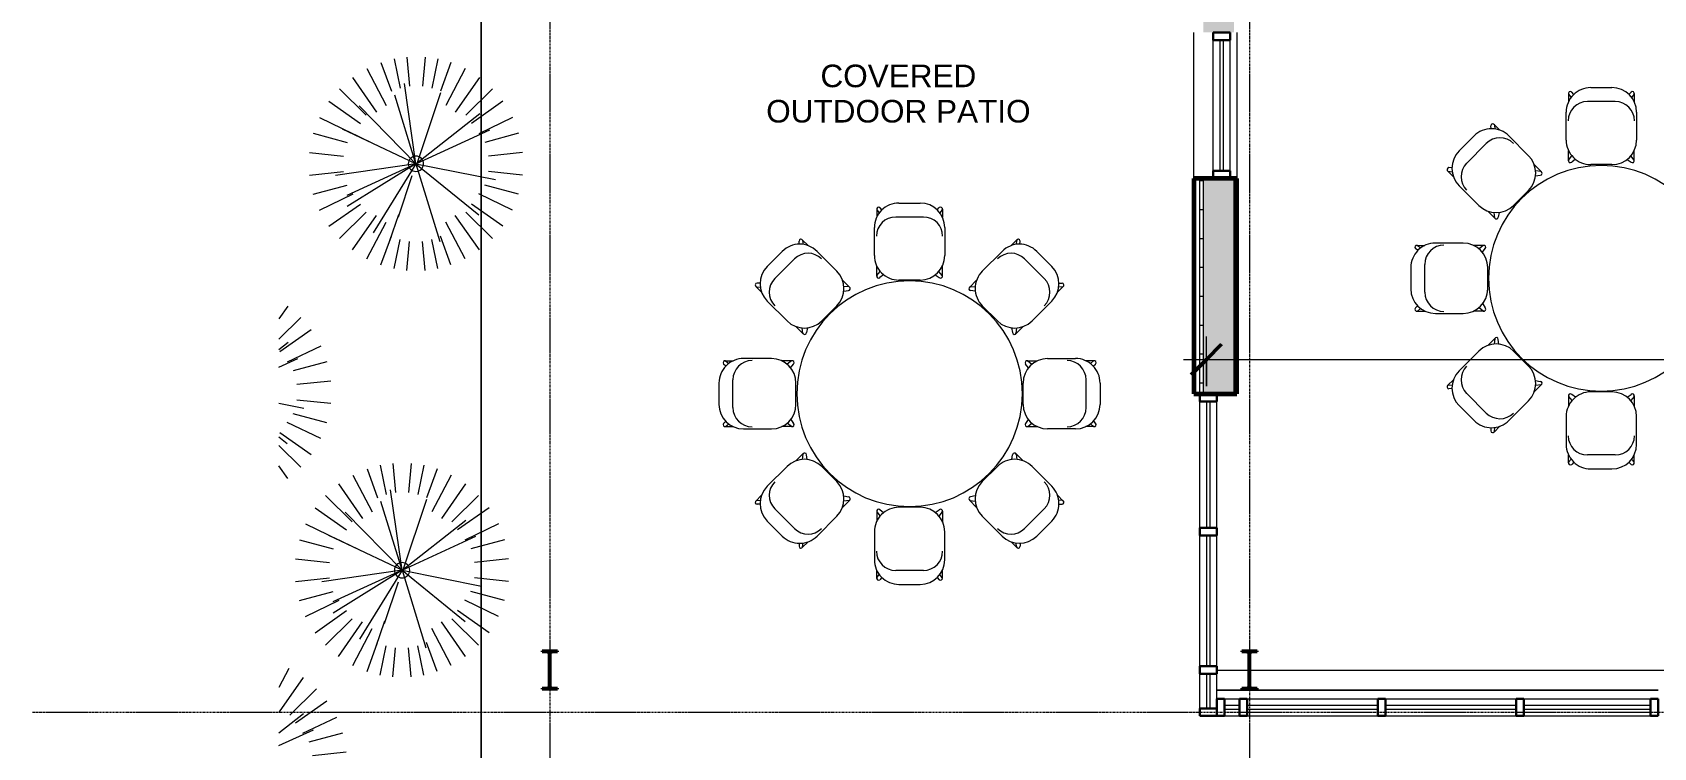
# Model space of a CAD drawing. Header units: inches. Extents: x 30 to 2293, y -1876 to -115.
# Drawn here: x 62 to 486, y -1545.7 to -1358.8 of the extents above; entities that cross this region are included whole.
import ezdxf

# ---------------------------------------------------------------- set-up
doc = ezdxf.new("R2010")
doc.units = ezdxf.units.IN
doc.header["$MEASUREMENT"] = 0
doc.linetypes.add('Grid Line 1_2_', pattern=[0.875, 0.5, -0.125, 0.125, -0.125])
for name, color, linetype, lineweight in [('A-ANNO-DIMS', 211, 'Continuous', 9), ('A-ANNO-DIMS-64', 211, 'Continuous', 9), ('A-GLAZ-CURT', 52, 'Continuous', 9), ('A-GLAZ-CWMG', 51, 'Continuous', 9), ('A-WALL', 113, 'Continuous', 18), ('A-WALL-PATT', 111, 'Continuous', 60), ('C-TOPO', 7, 'Continuous', 9), ('G-ANNO-TEXT', 231, 'Continuous', 9), ('I-FURN', 30, 'Continuous', 9), ('I-FURN-PNLS', 30, 'Continuous', 9), ('L-PLNT', 71, 'Continuous', 9), ('L-SITE-WALL', 31, 'Continuous', 18), ('S-COLS', 52, 'Continuous', 9), ('S-GRID', 1, 'Continuous', 9)]:
    doc.layers.add(name, color=color, linetype=linetype, lineweight=lineweight)
doc.styles.add('Arial', font='arial.ttf', dxfattribs={"height": 5.901198})
doc.dimstyles.new('Linear_-_3_32__Arial', dxfattribs={"dimscale": 12, "dimtxt": 6, "dimasz": 0.666667, "dimexe": 0.5, "dimexo": 0.333333, "dimgap": 0.333333, "dimtad": 1, "dimdec": 0, "dimzin": 1, "dimdsep": 46, "dimlunit": 4, "dimtxsty": 'Arial', "dimblk1": 'OBLIQUE', "dimblk2": 'OBLIQUE', "dimsah": 1, "dimcen": 0.09, "dimdle": 0.5, "dimazin": 0, "dimtfac": 1, "dimtdec": 4, "dimtix": 1, "dimtmove": 0, "dimatfit": 3, "dimfxl": 1, "dimtvp": 1, "dimfrac": 2, "dimtolj": 1, "dimtzin": 0, "dimarcsym": 2})
pattern_1 = [(45, (0, 0), (-6.335677, 6.335677), []), (45, (0, 9.6), (-6.335677, 6.335677), [])]

# ---------------------------------------------------------------- blocks, each defined once
blk = doc.blocks.new('System Panel - Exterior Glazing-V25-Floor Plan - Office Annex')
at = {"layer": 'A-GLAZ-CURT', "color": 10, "lineweight": 18}
for p, q in [((16.53125, 1.25), (-16.53125, 1.25)), ((-16.53125, 1.25), (-16.53125, 0.25)), ((-16.53125, 0.25), (16.53125, 0.25)), ((16.53125, 0.25), (16.53125, 1.25))]:
    blk.add_line(p, q, dxfattribs=at)
at = {"layer": 'A-GLAZ-CURT', "color": 130}
for p, q in [((-16.53125, 0.25), (-16.53125, 1.25)), ((16.53125, 1.25), (16.53125, 0.25))]:
    blk.add_line(p, q, dxfattribs=at)
at = {"layer": 'A-GLAZ-CURT', "color": 254}
for p, q in [((16.53125, 1.25), (-16.53125, 1.25)), ((-16.53125, 0.25), (16.53125, 0.25))]:
    blk.add_line(p, q, dxfattribs=at)
blk = doc.blocks.new('System Panel - Exterior Glazing-V26-Floor Plan - Office Annex')
at = {"layer": 'A-GLAZ-CURT', "color": 10, "lineweight": 18}
for p, q in [((17.09375, 1.25), (-17.09375, 1.25)), ((-17.09375, 1.25), (-17.09375, 0.25)), ((-17.09375, 0.25), (17.09375, 0.25)), ((17.09375, 0.25), (17.09375, 1.25))]:
    blk.add_line(p, q, dxfattribs=at)
at = {"layer": 'A-GLAZ-CURT', "color": 130}
for p, q in [((-17.09375, 0.25), (-17.09375, 1.25)), ((17.09375, 1.25), (17.09375, 0.25))]:
    blk.add_line(p, q, dxfattribs=at)
at = {"layer": 'A-GLAZ-CURT', "color": 254}
for p, q in [((17.09375, 1.25), (-17.09375, 1.25)), ((-17.09375, 0.25), (17.09375, 0.25))]:
    blk.add_line(p, q, dxfattribs=at)
blk = doc.blocks.new('System Panel - Exterior Glazing-652329-Floor Plan - Office Annex')
at = {"layer": 'A-GLAZ-CURT', "color": 10, "lineweight": 18}
for p, q in [((4.5, 1.25), (-4.5, 1.25)), ((-4.5, 1.25), (-4.5, 0.25)), ((-4.5, 0.25), (4.5, 0.25)), ((4.5, 0.25), (4.5, 1.25))]:
    blk.add_line(p, q, dxfattribs=at)
at = {"layer": 'A-GLAZ-CURT', "color": 130}
for p, q in [((-4.5, 0.25), (-4.5, 1.25)), ((4.5, 1.25), (4.5, 0.25))]:
    blk.add_line(p, q, dxfattribs=at)
at = {"layer": 'A-GLAZ-CURT', "color": 254}
for p, q in [((4.5, 1.25), (-4.5, 1.25)), ((-4.5, 0.25), (4.5, 0.25))]:
    blk.add_line(p, q, dxfattribs=at)
blk = doc.blocks.new('Rectangular Mullion - Exterior 2_ x 4_5_-V27-Floor Plan - Office Annex')
at = {"layer": 'A-GLAZ-CWMG', "color": 7}
for p, q in [((1744.75, -1532.96), (1711.69, -1532.96)), ((1744.75, -1537.46), (1711.69, -1537.46))]:
    blk.add_line(p, q, dxfattribs=at)
blk = doc.blocks.new('Rectangular Mullion - Exterior 2_ x 4_5_-V28-Floor Plan - Office Annex')
at = {"layer": 'A-GLAZ-CWMG', "color": 7}
for p, q in [((1889.5, -1532.96), (1855.31, -1532.96)), ((1889.5, -1537.46), (1855.31, -1537.46))]:
    blk.add_line(p, q, dxfattribs=at)
blk = doc.blocks.new('Rectangular Mullion - Exterior 2_ x 4_5_-652327-Floor Plan - Office Annex')
at = {"layer": 'A-GLAZ-CWMG', "color": 7}
for p, q in [((367.31, -1535.46), (367.31, -1526.46)), ((371.81, -1532.96), (371.81, -1526.46))]:
    blk.add_line(p, q, dxfattribs=at)
blk = doc.blocks.new('Rectangular Mullion - Exterior 2_ x 4_5_-V29-Floor Plan - Office Annex')
at = {"layer": 'A-GLAZ-CWMG', "color": 50, "lineweight": 30}
for p, q in [((-2, 1.5), (0, 1.5)), ((-2, -3), (-2, 1.5)), ((0, 1.5), (0, -3)), ((0, -3), (-2, -3))]:
    blk.add_line(p, q, dxfattribs=at)
blk = doc.blocks.new('Rectangular Mullion - Exterior 2_ x 4_5_-V30-Floor Plan - Office Annex')
at = {"layer": 'A-GLAZ-CWMG', "color": 50, "lineweight": 30}
for p, q in [((0, 1.5), (-2, 1.5)), ((-2, 1.5), (-2, -3)), ((0, -3), (0, 1.5)), ((-2, -3), (0, -3))]:
    blk.add_line(p, q, dxfattribs=at)
blk = doc.blocks.new('Rectangular Mullion - Exterior 2_ x 4_5_-V31-Floor Plan - Office Annex')
at = {"layer": 'A-GLAZ-CWMG', "color": 50, "lineweight": 30}
for p, q in [((-1, 1.5), (1, 1.5)), ((-1, -3), (-1, 1.5)), ((1, 1.5), (1, -3)), ((1, -3), (-1, -3))]:
    blk.add_line(p, q, dxfattribs=at)
blk = doc.blocks.new('System Panel - Exterior Glazing-430040-Floor Plan - Office Annex')
at = {"layer": 'A-GLAZ-CURT', "color": 10, "lineweight": 18}
for p, q in [((16.53125, -0.25), (-16.53125, -0.25)), ((-16.53125, -0.25), (-16.53125, -1.25)), ((-16.53125, -1.25), (16.53125, -1.25)), ((16.53125, -1.25), (16.53125, -0.25))]:
    blk.add_line(p, q, dxfattribs=at)
at = {"layer": 'A-GLAZ-CURT', "color": 130}
for p, q in [((-16.53125, -1.25), (-16.53125, -0.25)), ((16.53125, -0.25), (16.53125, -1.25))]:
    blk.add_line(p, q, dxfattribs=at)
at = {"layer": 'A-GLAZ-CURT', "color": 254}
for p, q in [((16.53125, -0.25), (-16.53125, -0.25)), ((-16.53125, -1.25), (16.53125, -1.25))]:
    blk.add_line(p, q, dxfattribs=at)
blk = doc.blocks.new('System Panel - Exterior Glazing-430041-Floor Plan - Office Annex')
at = {"layer": 'A-GLAZ-CURT', "color": 10, "lineweight": 18}
for p, q in [((17.09375, -0.25), (-17.09375, -0.25)), ((-17.09375, -0.25), (-17.09375, -1.25)), ((-17.09375, -1.25), (17.09375, -1.25)), ((17.09375, -1.25), (17.09375, -0.25))]:
    blk.add_line(p, q, dxfattribs=at)
at = {"layer": 'A-GLAZ-CURT', "color": 130}
for p, q in [((-17.09375, -1.25), (-17.09375, -0.25)), ((17.09375, -0.25), (17.09375, -1.25))]:
    blk.add_line(p, q, dxfattribs=at)
at = {"layer": 'A-GLAZ-CURT', "color": 254}
for p, q in [((17.09375, -0.25), (-17.09375, -0.25)), ((-17.09375, -1.25), (17.09375, -1.25))]:
    blk.add_line(p, q, dxfattribs=at)
blk = doc.blocks.new('System Panel - Exterior Glazing-652334-Floor Plan - Office Annex')
at = {"layer": 'A-GLAZ-CURT', "color": 10, "lineweight": 18}
for p, q in [((1.96875, -0.25), (-1.96875, -0.25)), ((-1.96875, -0.25), (-1.96875, -1.25)), ((-1.96875, -1.25), (1.96875, -1.25)), ((1.96875, -1.25), (1.96875, -0.25))]:
    blk.add_line(p, q, dxfattribs=at)
at = {"layer": 'A-GLAZ-CURT', "color": 254}
for p, q in [((1.96875, -0.25), (-1.96875, -0.25)), ((-1.96875, -1.25), (1.96875, -1.25))]:
    blk.add_line(p, q, dxfattribs=at)
blk = doc.blocks.new('Rectangular Mullion - Exterior 2_ x 4_5_-430027-Floor Plan - Office Annex')
at = {"layer": 'A-GLAZ-CWMG', "color": 7}
for p, q in [((2041.31, -1453.27), (2041.31, -1420.21)), ((2045.81, -1453.27), (2045.81, -1420.21))]:
    blk.add_line(p, q, dxfattribs=at)
blk = doc.blocks.new('Rectangular Mullion - Exterior 2_ x 4_5_-430028-Floor Plan - Office Annex')
at = {"layer": 'A-GLAZ-CWMG', "color": 7}
for p, q in [((2041.31, -1525.65), (2041.31, -1491.46)), ((2045.81, -1525.65), (2045.81, -1491.46))]:
    blk.add_line(p, q, dxfattribs=at)
blk = doc.blocks.new('Rectangular Mullion - Exterior 2_ x 4_5_-652332-Floor Plan - Office Annex')
at = {"layer": 'A-GLAZ-CWMG', "color": 7}
for p, q in [((373.81, -1532.96), (377.75, -1532.96)), ((373.81, -1537.46), (377.75, -1537.46))]:
    blk.add_line(p, q, dxfattribs=at)
blk = doc.blocks.new('Rectangular Mullion - Exterior 2_ x 4_5_-430046-Floor Plan - Office Annex')
at = {"layer": 'A-GLAZ-CWMG', "color": 50, "lineweight": 30}
for p, q in [((-2, 3), (0, 3)), ((-2, -1.5), (-2, 3)), ((0, 3), (0, -1.5)), ((0, -1.5), (-2, -1.5))]:
    blk.add_line(p, q, dxfattribs=at)
blk = doc.blocks.new('Rectangular Mullion - Exterior 2_ x 4_5_-430049-Floor Plan - Office Annex')
at = {"layer": 'A-GLAZ-CWMG', "color": 50, "lineweight": 30}
for p, q in [((0, 3), (-2, 3)), ((-2, 3), (-2, -1.5)), ((0, -1.5), (0, 3)), ((-2, -1.5), (0, -1.5))]:
    blk.add_line(p, q, dxfattribs=at)
blk = doc.blocks.new('Rectangular Mullion - Exterior 2_ x 4_5_-430033-Floor Plan - Office Annex')
at = {"layer": 'A-GLAZ-CWMG', "color": 50, "lineweight": 30}
for p, q in [((-1, 3), (1, 3)), ((-1, -1.5), (-1, 3)), ((1, 3), (1, -1.5)), ((1, -1.5), (-1, -1.5))]:
    blk.add_line(p, q, dxfattribs=at)
blk = doc.blocks.new('Rectangular Mullion - Exterior 2_ x 4_5_-430036-Floor Plan - Office Annex')
at = {"layer": 'A-GLAZ-CWMG', "color": 7}
for p, q in [((2041.31, -1489.46), (2041.31, -1455.27)), ((2045.81, -1489.46), (2045.81, -1455.27))]:
    blk.add_line(p, q, dxfattribs=at)
blk = doc.blocks.new('Rectangular Mullion - Exterior 2_ x 4_5_-430038-Floor Plan - Office Annex')
at = {"layer": 'A-GLAZ-CWMG', "color": 50, "lineweight": 30}
for p, q in [((-1, 3), (1, 3)), ((-1, -1.5), (-1, 3)), ((1, 3), (1, -1.5)), ((1, -1.5), (-1, -1.5))]:
    blk.add_line(p, q, dxfattribs=at)
blk = doc.blocks.new('RPC Shrub - Acacia  3_-6_-V43-Floor Plan - Office Annex')
at = {"layer": 'L-PLNT', "color": 252}
for p, q in [((-7.96, 26.84), (-5.59, 18.01)), ((-2.95, 27.84), (-2.02, 18.97)), ((2.95, 27.84), (2.02, 18.97)), ((7.96, 26.84), (5.59, 18.01)), ((-16.33, 22.75), (-10.57, 14.53)), ((-12.09, 25.26), (-7.86, 16.43)), ((12.09, 25.26), (7.86, 16.43)), ((16.33, 22.75), (10.57, 14.53)), ((-19.56, 20.03), (-12.68, 13.05)), ((-4.7, 10.23), (-8.86, 19.28)), ((2.04, 10.23), (4.15, 20.81)), ((19.56, 20.03), (12.68, 13.05)), ((-24.88, 12.85), (-19.89, 10.23)), ((-22.54, 16.61), (-13.53, 10.3)), ((-8.04, 10.23), (-13.12, 16.68)), ((8.31, 10.23), (13.37, 16.47)), ((22.54, 16.61), (13.53, 10.3)), ((24.88, 12.85), (19.89, 10.23))]:
    blk.add_line(p, q, dxfattribs=at)
blk = doc.blocks.new('RPC Shrub - Acacia  3_-6_-452061-Floor Plan - Office Annex')
at = {"layer": 'L-PLNT', "color": 252}
for p, q in [((-7.96, 26.84), (-5.59, 18.01)), ((-2.95, 27.84), (-2.02, 18.97)), ((2.95, 27.84), (2.02, 18.97)), ((7.96, 26.84), (5.59, 18.01)), ((-16.33, 22.75), (-10.57, 14.53)), ((-12.09, 25.26), (-7.86, 16.43)), ((12.09, 25.26), (7.86, 16.43)), ((16.33, 22.75), (10.57, 14.53)), ((-19.56, 20.03), (-12.68, 13.05)), ((0, 0), (-8.86, 19.28)), ((0, 0), (4.15, 20.81)), ((19.56, 20.03), (12.68, 13.05)), ((-24.88, 12.85), (-15.27, 7.81)), ((-22.54, 16.61), (-13.53, 10.3)), ((0, 0), (-13.12, 16.68)), ((0, 0), (13.37, 16.47)), ((22.54, 16.61), (13.53, 10.3)), ((24.88, 12.85), (15.27, 7.81)), ((-26.46, 9.16), (-18.94, 6.43)), ((26.46, 9.16), (18.94, 6.43)), ((-27.42, 5.69), (-19.78, 4.12)), ((-18.52, 6.41), (0.29, 0.11)), ((0, 0), (20.28, 6.24)), ((27.42, 5.69), (19.78, 4.12)), ((-27.9, 2.4), (-20.28, 1.69)), ((0, 0), (-21, -3.03)), ((0, 0), (-17.96, -5.53)), ((0, 0), (-15.14, -14.87)), ((0, 0), (-9.08, -19.18)), ((0, 0), (8.31, -18.09)), ((0, 0), (3.03, -21)), ((0, 0), (11.21, -18.01)), ((0, 0), (18.04, -11.16)), ((27.9, 2.4), (20.28, 1.69)), ((-27.9, -2.4), (-20.28, -1.69)), ((-27.42, -5.69), (-19.78, -4.12)), ((3.13, -1.05), (14, -4.69)), ((27.42, -5.69), (19.78, -4.12)), ((27.9, -2.4), (20.28, -1.69)), ((-26.46, -9.16), (-18.94, -6.43)), ((-24.88, -12.85), (-15.27, -7.81)), ((20.09, -6.82), (13.26, -4.5)), ((24.88, -12.85), (15.27, -7.81)), ((26.46, -9.16), (18.94, -6.43)), ((-22.54, -16.61), (-13.53, -10.3)), ((-8.46, -17.68), (-5.5, -11.5)), ((22.54, -16.61), (13.53, -10.3)), ((-19.56, -20.03), (-12.68, -13.05)), ((-16.33, -22.75), (-10.57, -14.53)), ((-12.09, -25.26), (-7.86, -16.43)), ((12.09, -25.26), (7.86, -16.43)), ((16.33, -22.75), (10.57, -14.53)), ((19.56, -20.03), (12.68, -13.05)), ((-7.96, -26.84), (-5.59, -18.01)), ((-2.95, -27.84), (-2.02, -18.97)), ((2.95, -27.84), (2.02, -18.97)), ((7.96, -26.84), (5.59, -18.01))]:
    blk.add_line(p, q, dxfattribs=at)
for start, end in [(360, 180), (180, 360)]:
    blk.add_arc((0, 0), 2, start, end, dxfattribs=at)
blk = doc.blocks.new('RPC Shrub - Acacia  3_-6_-V44-Floor Plan - Office Annex')
at = {"layer": 'L-PLNT', "color": 252}
for p, q in [((-7.96, 26.84), (-5.59, 18.01)), ((-2.95, 27.84), (-2.02, 18.97)), ((2.95, 27.84), (2.02, 18.97)), ((7.96, 26.84), (5.59, 18.01)), ((-16.33, 22.75), (-10.57, 14.53)), ((-12.09, 25.26), (-7.86, 16.43)), ((12.09, 25.26), (7.86, 16.43)), ((16.33, 22.75), (10.57, 14.53)), ((-19.56, 20.03), (-13.9, 14.3)), ((-6.57, 14.3), (-8.86, 19.28)), ((2.85, 14.3), (4.15, 20.81)), ((19.56, 20.03), (13.9, 14.3)), ((-22.54, 16.61), (-19.25, 14.3)), ((-11.24, 14.3), (-13.12, 16.68)), ((11.61, 14.3), (13.37, 16.47)), ((22.54, 16.61), (19.25, 14.3))]:
    blk.add_line(p, q, dxfattribs=at)
blk = doc.blocks.new('Haworth_Pan-Table-Round - 59 dia-V38-Floor Plan - Office Annex')
at = {"layer": 'I-FURN-PNLS', "color": 7}
for start, end in [(90, 270), (270, 90)]:
    blk.add_arc((0, -0.16), 29.5, start, end, dxfattribs=at)
blk = doc.blocks.new('Haworth_Chair_Hi-Pad_Chair - Chair-V39-Floor Plan - Office Annex')
at = {"layer": 'I-FURN', "color": 7}
for p, q in [((-8.6, 8.78), (-8.6, 6.64)), ((-8.56, 8.6), (-7.91, 7.79)), ((-7.2, 8.58), (-7.76, 9.15)), ((2.78, 10.34), (-2.78, 10.34)), ((7.24, 8.54), (7.76, 9.15)), ((8.56, 8.6), (7.91, 7.79)), ((8.6, 8.78), (8.6, 6.64)), ((-3.63, 6.69), (3.63, 6.69)), ((-9.2, 3.92), (-9.2, -3.38)), ((9.2, -3.38), (9.2, 3.92)), ((-8.6, -8.78), (-8.6, -6.09)), ((-8.56, -8.6), (-7.69, -7.52)), ((-6.71, -8.46), (-7.76, -9.15)), ((6.78, -8.4), (7.76, -9.15)), ((8.56, -8.6), (7.69, -7.52)), ((8.6, -8.78), (8.6, -6.09)), ((-2.78, -9.8), (2.78, -9.8))]:
    blk.add_line(p, q, dxfattribs=at)
for centre, radius, start, end in [((-2.78, 3.92), 6.42, 90, 180), ((-8.1, 8.78), 0.502, 47.4599, 201.102), ((2.78, 3.92), 6.42, 360, 90), ((8.1, 8.78), 0.502, 338.898, 132.5401), ((-2.78, -3.38), 6.42, 180, 270), ((-2.78, -3.38), 6.42, 180, 270), ((-2.78, -3.38), 6.42, 180, 270), ((2.78, -3.38), 6.42, 270, 0), ((2.78, -3.38), 6.42, 270, 0), ((-8.1, -8.78), 0.502, 158.898, 312.5401), ((8.1, -8.78), 0.502, 227.4599, 21.102)]:
    blk.add_arc(centre, radius, start, end, dxfattribs=at)
for centre, start_param, end_param in [((-3.63, 1.69), 4.712389, 6.283185), ((3.63, 1.69), 3.141593, 4.712389)]:
    blk.add_ellipse(centre, major_axis=(-5.03, 0), ratio=0.994522, start_param=start_param, end_param=end_param, dxfattribs=at)
blk = doc.blocks.new('Haworth_Chair_Hi-Pad_Chair - Chair-V40-Floor Plan - Office Annex')
at = {"layer": 'I-FURN', "color": 7}
for p, q in [((-8.6, 8.78), (-8.6, 6.09)), ((-8.56, 8.6), (-7.69, 7.52)), ((-6.71, 8.46), (-7.76, 9.15)), ((-2.78, 9.8), (2.78, 9.8)), ((6.78, 8.4), (7.76, 9.15)), ((8.56, 8.6), (7.69, 7.52)), ((8.6, 8.78), (8.6, 6.09)), ((-9.2, -3.92), (-9.2, 3.38)), ((9.2, 3.38), (9.2, -3.92)), ((-8.6, -8.78), (-8.6, -6.64)), ((-8.56, -8.6), (-7.91, -7.79)), ((-3.63, -6.69), (3.63, -6.69)), ((8.56, -8.6), (7.91, -7.79)), ((8.6, -8.78), (8.6, -6.64)), ((-7.2, -8.58), (-7.76, -9.15)), ((2.78, -10.34), (-2.78, -10.34)), ((7.24, -8.54), (7.76, -9.15))]:
    blk.add_line(p, q, dxfattribs=at)
for centre, radius, start, end in [((-2.78, 3.38), 6.42, 90, 180), ((-2.78, 3.38), 6.42, 90, 180), ((-2.78, 3.38), 6.42, 90, 180), ((-8.1, 8.78), 0.502, 47.4599, 201.102), ((2.78, 3.38), 6.42, 360, 90), ((2.78, 3.38), 6.42, 360, 90), ((8.1, 8.78), 0.502, 338.898, 132.5401), ((-2.78, -3.92), 6.42, 180, 270), ((2.78, -3.92), 6.42, 270, 0), ((-8.1, -8.78), 0.502, 158.898, 312.5401), ((8.1, -8.78), 0.502, 227.4599, 21.102)]:
    blk.add_arc(centre, radius, start, end, dxfattribs=at)
for centre, start_param, end_param in [((-3.63, -1.69), 3.141593, 4.712389), ((3.63, -1.69), 4.712389, 6.283185)]:
    blk.add_ellipse(centre, major_axis=(5.03, 0), ratio=0.994522, start_param=start_param, end_param=end_param, dxfattribs=at)
blk = doc.blocks.new('Rectangular Mullion - Exterior 2_ x 4_5_-607528-Floor Plan - Office Annex')
at = {"layer": 'A-GLAZ-CWMG', "color": 50, "lineweight": 30}
for p, q in [((-1, 1.5), (1, 1.5)), ((-1, -3), (-1, 1.5)), ((1, 1.5), (1, -3)), ((1, -3), (-1, -3))]:
    blk.add_line(p, q, dxfattribs=at)
blk = doc.blocks.new('System Panel - Exterior Glazing-607532-Floor Plan - Office Annex')
at = {"layer": 'A-GLAZ-CURT', "color": 10, "lineweight": 18}
for p, q in [((17.09375, 1.25), (-17.09375, 1.25)), ((-17.09375, 1.25), (-17.09375, 0.25)), ((-17.09375, 0.25), (17.09375, 0.25)), ((17.09375, 0.25), (17.09375, 1.25))]:
    blk.add_line(p, q, dxfattribs=at)
at = {"layer": 'A-GLAZ-CURT', "color": 130}
for p, q in [((-17.09375, 0.25), (-17.09375, 1.25)), ((17.09375, 1.25), (17.09375, 0.25))]:
    blk.add_line(p, q, dxfattribs=at)
at = {"layer": 'A-GLAZ-CURT', "color": 254}
for p, q in [((17.09375, 1.25), (-17.09375, 1.25)), ((-17.09375, 0.25), (17.09375, 0.25))]:
    blk.add_line(p, q, dxfattribs=at)
blk = doc.blocks.new('Rectangular Mullion - Exterior 2_ x 4_5_-435687-Floor Plan - Office Annex')
at = {"layer": 'A-GLAZ-CWMG', "color": 7}
for p, q in [((1188.75, -1530.09), (1154.56, -1530.09)), ((1188.75, -1534.59), (1154.56, -1534.59))]:
    blk.add_line(p, q, dxfattribs=at)
blk = doc.blocks.new('Open Source Metal Building_Exterior_rvt-1-Floor Plan - Office Annex')
at = {"layer": 'A-WALL-PATT', "lineweight": 9}
h = blk.add_hatch(dxfattribs=at)
h.set_pattern_fill('FP_3', style=0, pattern_type=2)
h.set_pattern_definition([(0, (0, 0), (0, 7.554), []), (90, (0, 0), (-7.554, 5e-16), [])])
h.paths.add_polyline_path([(368.31, -1453.21), (368.31, -1396.95), (367.31, -1396.95), (367.31, -1453.21)], flags=0)
h.paths.add_polyline_path([(367.31, -1358.77), (368.31, -1358.77), (368.31, -1258.95), (367.31, -1258.95), (367.31, -1329.39)], flags=0)
h.paths.add_polyline_path([(367.31, -1220.77), (368.31, -1220.77), (368.31, -1125.33), (367.31, -1125.33), (367.31, -1179.37)], flags=0)
h.paths.add_polyline_path([(368.31, -1015.83), (368.31, -1004.85), (367.31, -1004.85), (367.31, -1015.83)], flags=0)
h.paths.add_polyline_path([(368.31, -1001.35), (368.31, -697.46), (367.31, -697.46), (367.31, -1001.35)], flags=0)
h = blk.add_hatch(dxfattribs=at)
h.set_pattern_fill('FP_2', color=8, style=0, pattern_type=2)
h.set_pattern_definition([(161.57, (0.32, 0.32), (-2.5604962, -0.0005374), [0, -18.214, 2.022, 0]), (18.43, (-0.32, 0.32), (-2.5604962, 0.0005374), [0, -18.214, 2.022, 0]), (108.43, (0.32, 0.32), (1.2792209, -6.40087673), [6.07, -14.166]), (71.57, (-0.32, 0.32), (1.2792209, 6.40087673), [6.07, -14.166])])
h.paths.add_polyline_path([(376.31, -1453.21), (376.31, -1396.95), (368.31, -1396.95), (368.31, -1453.21)], flags=0)
h.paths.add_polyline_path([(376.31, -1358.77), (376.31, -1258.95), (368.31, -1258.95), (368.31, -1358.77)], flags=0)
h.paths.add_polyline_path([(376.31, -1220.77), (376.31, -1125.33), (368.31, -1125.33), (368.31, -1220.77)], flags=0)
h.paths.add_polyline_path([(370.67, -1019.33), (376.31, -1019.33), (376.31, -696.46), (368.31, -696.46), (368.31, -1019.33)], flags=0)
at = {"layer": 'S-COLS'}
h = blk.add_hatch(dxfattribs=at)
h.set_pattern_fill('FP_4', color=256, style=0, pattern_type=2)
h.set_pattern_definition(pattern_1)
h.paths.add_polyline_path([(195.31, -1530.46), (199.31, -1530.46), (199.31, -1530.19), (197.97, -1530.19), (197.59, -1530.03), (197.43, -1529.65), (197.43, -1521.27), (197.59, -1520.89), (197.97, -1520.73), (199.31, -1520.73), (199.31, -1520.46), (195.31, -1520.46), (195.31, -1520.73), (196.65, -1520.73), (197.04, -1520.89), (197.2, -1521.27), (197.2, -1529.65), (197.04, -1530.03), (196.65, -1530.19), (195.31, -1530.19)], flags=0)
h = blk.add_hatch(dxfattribs=at)
h.set_pattern_fill('FP_4', color=256, style=0, pattern_type=2)
h.set_pattern_definition(pattern_1)
h.paths.add_polyline_path([(378.31, -1530.46), (382.31, -1530.46), (382.31, -1530.19), (380.97, -1530.19), (380.59, -1530.03), (380.43, -1529.65), (380.43, -1521.27), (380.59, -1520.89), (380.97, -1520.73), (382.31, -1520.73), (382.31, -1520.46), (378.31, -1520.46), (378.31, -1520.73), (379.65, -1520.73), (380.04, -1520.89), (380.2, -1521.27), (380.2, -1529.65), (380.04, -1530.03), (379.65, -1530.19), (378.31, -1530.19)], flags=0)
at = {"layer": 'A-WALL', "color": 10}
for p, q in [((367.31, -1453.21), (367.31, -1396.95)), ((368.31, -1453.21), (368.31, -1396.95)), ((376.31, -1453.21), (376.31, -1396.95))]:
    blk.add_line(p, q, dxfattribs=at)
at = {"layer": 'C-TOPO'}
for p, q in [((179.41, -1710.71), (179.41, -1168.34)), ((179.41, -1168.34), (179.41, -1710.71)), ((380.2, -1525.59), (371.81, -1525.59)), ((710.2, -1525.59), (380.43, -1525.59)), ((371.81, -1530.71), (487.19, -1530.71)), ((487.19, -1530.71), (371.81, -1530.71))]:
    blk.add_line(p, q, dxfattribs=at)
at = {"layer": 'L-SITE-WALL', "color": 10}
for p, q in [((365.81, -1396.95), (365.81, -1358.77)), ((377.06, -1358.77), (377.06, -1396.95))]:
    blk.add_line(p, q, dxfattribs=at)
at = {"layer": 'L-SITE-WALL', "color": 250, "lineweight": 60}
for p, q in [((365.81, -1396.95), (365.81, -1453.21)), ((377.06, -1396.95), (365.81, -1396.95)), ((377.06, -1453.21), (377.06, -1396.95)), ((365.81, -1453.21), (377.06, -1453.21))]:
    blk.add_line(p, q, dxfattribs=at)
at = {"layer": 'S-COLS', "color": 90, "lineweight": 40}
for p, q in [((199.31, -1520.46), (195.31, -1520.46)), ((195.31, -1520.46), (195.31, -1520.73)), ((195.31, -1520.73), (196.65, -1520.73)), ((197.2, -1521.27), (197.2, -1529.65)), ((197.43, -1529.65), (197.43, -1521.27)), ((197.97, -1520.73), (199.31, -1520.73)), ((199.31, -1520.73), (199.31, -1520.46)), ((382.31, -1520.46), (378.31, -1520.46)), ((378.31, -1520.46), (378.31, -1520.73)), ((378.31, -1520.73), (379.65, -1520.73)), ((380.2, -1521.27), (380.2, -1529.65)), ((380.43, -1529.65), (380.43, -1521.27)), ((380.97, -1520.73), (382.31, -1520.73)), ((382.31, -1520.73), (382.31, -1520.46)), ((196.65, -1530.19), (195.31, -1530.19)), ((195.31, -1530.19), (195.31, -1530.46)), ((195.31, -1530.46), (199.31, -1530.46)), ((199.31, -1530.19), (197.97, -1530.19)), ((199.31, -1530.46), (199.31, -1530.19)), ((379.65, -1530.19), (378.31, -1530.19)), ((378.31, -1530.19), (378.31, -1530.46)), ((378.31, -1530.46), (382.31, -1530.46)), ((382.31, -1530.19), (380.97, -1530.19)), ((382.31, -1530.46), (382.31, -1530.19))]:
    blk.add_line(p, q, dxfattribs=at)
for centre, start, end in [((196.65, -1521.27), 0, 90), ((197.97, -1521.27), 90, 180), ((379.65, -1521.27), 0, 90), ((380.97, -1521.27), 90, 180), ((196.65, -1529.65), 270, 0), ((197.97, -1529.65), 180, 270), ((379.65, -1529.65), 270, 0), ((380.97, -1529.65), 180, 270)]:
    blk.add_arc(centre, 0.543, start, end, dxfattribs=at)
at = {"layer": 'S-GRID', "linetype": 'Grid Line 1_2_'}
for p, q in [((197.31, -114.83), (197.31, -1843.89)), ((380.31, -114.83), (380.31, -1843.89)), ((62.02, -1536.46), (2260.57, -1536.46))]:
    blk.add_line(p, q, dxfattribs=at)
at = {"lineweight": 9, "extrusion": (0, 0, -1)}
for name, p, rotation in [('Rectangular Mullion - Exterior 2_ x 4_5_-607528-Floor Plan - Office Annex', (-372.31, -1359.77), 270.0000000000006), ('Rectangular Mullion - Exterior 2_ x 4_5_-607528-Floor Plan - Office Annex', (-372.31, -1395.95), 270.0000000000006), ('Rectangular Mullion - Exterior 2_ x 4_5_-V31-Floor Plan - Office Annex', (-368.81, -1489.27), 270), ('Rectangular Mullion - Exterior 2_ x 4_5_-V31-Floor Plan - Office Annex', (-368.81, -1525.46), 270), ('Rectangular Mullion - Exterior 2_ x 4_5_-V29-Floor Plan - Office Annex', (-368.81, -1537.46), 270)]:
    blk.add_blockref(name, p, dxfattribs=dict(at, rotation=rotation))
at = {"lineweight": 9}
for name, p, rotation in [('Rectangular Mullion - Exterior 2_ x 4_5_-435687-Floor Plan - Office Annex', (1905.4, -206.21), 269.9999999999994), ('System Panel - Exterior Glazing-607532-Floor Plan - Office Annex', (372.31, -1377.86), 269.9999999999994), ('RPC Shrub - Acacia  3_-6_-452061-Floor Plan - Office Annex', (162.33, -1393.1), 269.9999999999999), ('Haworth_Chair_Hi-Pad_Chair - Chair-V40-Floor Plan - Office Annex', (291.43, -1413.71), 180), ('Haworth_Chair_Hi-Pad_Chair - Chair-V39-Floor Plan - Office Annex', (263.5, -1425.28), 44.99999999999977), ('Haworth_Chair_Hi-Pad_Chair - Chair-V40-Floor Plan - Office Annex', (319.36, -1425.28), 135.0000000000003), ('RPC Shrub - Acacia  3_-6_-V44-Floor Plan - Office Annex', (112.19, -1452.85), 269.9999999999999), ('Haworth_Chair_Hi-Pad_Chair - Chair-V39-Floor Plan - Office Annex', (251.93, -1453.21), 89.99999999999972), ('Haworth_Chair_Hi-Pad_Chair - Chair-V40-Floor Plan - Office Annex', (330.93, -1453.21), 90.00000000000007), ('Rectangular Mullion - Exterior 2_ x 4_5_-V30-Floor Plan - Office Annex', (368.81, -1453.21), 90.00000000000001), ('Rectangular Mullion - Exterior 2_ x 4_5_-V27-Floor Plan - Office Annex', (1904.77, 256.48), 270), ('System Panel - Exterior Glazing-V25-Floor Plan - Office Annex', (368.81, -1471.74), 270), ('Haworth_Chair_Hi-Pad_Chair - Chair-V39-Floor Plan - Office Annex', (263.5, -1481.14), 134.9999999999999), ('Haworth_Chair_Hi-Pad_Chair - Chair-V40-Floor Plan - Office Annex', (319.36, -1481.14), 45.00000000000013), ('RPC Shrub - Acacia  3_-6_-452061-Floor Plan - Office Annex', (158.69, -1499.35), 269.9999999999999), ('Haworth_Chair_Hi-Pad_Chair - Chair-V39-Floor Plan - Office Annex', (291.43, -1492.71), 180), ('Rectangular Mullion - Exterior 2_ x 4_5_-V28-Floor Plan - Office Annex', (1904.77, 365.04), 270), ('System Panel - Exterior Glazing-V26-Floor Plan - Office Annex', (368.81, -1507.37), 270), ('RPC Shrub - Acacia  3_-6_-V43-Floor Plan - Office Annex', (116.26, -1549.91), 269.9999999999999), ('System Panel - Exterior Glazing-652329-Floor Plan - Office Annex', (368.81, -1530.96), 270), ('System Panel - Exterior Glazing-652334-Floor Plan - Office Annex', (375.78, -1535.96), 180), ('Rectangular Mullion - Exterior 2_ x 4_5_-430028-Floor Plan - Office Annex', (1905.4, 508.35), 270), ('System Panel - Exterior Glazing-430041-Floor Plan - Office Annex', (396.84, -1535.96), 180), ('Rectangular Mullion - Exterior 2_ x 4_5_-430036-Floor Plan - Office Annex', (1905.4, 508.35), 270), ('System Panel - Exterior Glazing-430041-Floor Plan - Office Annex', (433.03, -1535.96), 180), ('Rectangular Mullion - Exterior 2_ x 4_5_-430027-Floor Plan - Office Annex', (1905.4, 508.35), 270), ('System Panel - Exterior Glazing-430040-Floor Plan - Office Annex', (468.66, -1535.96), 180)]:
    blk.add_blockref(name, p, dxfattribs=dict(at, rotation=rotation))
for name, p in [('Haworth_Pan-Table-Round - 59 dia-V38-Floor Plan - Office Annex', (291.43, -1453.05)), ('Rectangular Mullion - Exterior 2_ x 4_5_-652327-Floor Plan - Office Annex', (0, 0)), ('Rectangular Mullion - Exterior 2_ x 4_5_-652332-Floor Plan - Office Annex', (0, 0)), ('Rectangular Mullion - Exterior 2_ x 4_5_-430049-Floor Plan - Office Annex', (487.19, -1535.96))]:
    blk.add_blockref(name, p, dxfattribs=at)
at = {"lineweight": 9, "extrusion": (0, 0, -1)}
for name, p in [('Rectangular Mullion - Exterior 2_ x 4_5_-430046-Floor Plan - Office Annex', (-371.81, -1535.96)), ('Rectangular Mullion - Exterior 2_ x 4_5_-430033-Floor Plan - Office Annex', (-378.75, -1535.96)), ('Rectangular Mullion - Exterior 2_ x 4_5_-430033-Floor Plan - Office Annex', (-414.94, -1535.96)), ('Rectangular Mullion - Exterior 2_ x 4_5_-430038-Floor Plan - Office Annex', (-451.12, -1535.96))]:
    blk.add_blockref(name, p, dxfattribs=at)
blk = doc.blocks.new('Haworth_Pan-Table-Round - 59 dia-336015-Floor Plan - Office Annex')
at = {"layer": 'I-FURN-PNLS'}
for start, end in [(90, 270), (270, 90)]:
    blk.add_arc((0, -0.16), 29.5, start, end, dxfattribs=at)
blk = doc.blocks.new('Haworth_Chair_Hi-Pad_Chair - Chair-336017-Floor Plan - Office Annex')
at = {"layer": 'I-FURN'}
for p, q in [((-8.6, 8.78), (-8.6, 6.64)), ((-8.56, 8.6), (-7.91, 7.79)), ((-7.2, 8.58), (-7.76, 9.15)), ((2.78, 10.34), (-2.78, 10.34)), ((7.24, 8.54), (7.76, 9.15)), ((8.56, 8.6), (7.91, 7.79)), ((8.6, 8.78), (8.6, 6.64)), ((-3.63, 6.69), (3.63, 6.69)), ((-9.2, 3.92), (-9.2, -3.38)), ((9.2, -3.38), (9.2, 3.92)), ((-8.6, -8.78), (-8.6, -6.09)), ((-8.56, -8.6), (-7.69, -7.52)), ((-6.71, -8.46), (-7.76, -9.15)), ((6.78, -8.4), (7.76, -9.15)), ((8.56, -8.6), (7.69, -7.52)), ((8.6, -8.78), (8.6, -6.09)), ((-2.78, -9.8), (2.78, -9.8))]:
    blk.add_line(p, q, dxfattribs=at)
for centre, radius, start, end in [((-2.78, 3.92), 6.42, 90, 180), ((-8.1, 8.78), 0.502, 47.4599, 201.102), ((2.78, 3.92), 6.42, 360, 90), ((8.1, 8.78), 0.502, 338.898, 132.5401), ((-2.78, -3.38), 6.42, 180, 270), ((-2.78, -3.38), 6.42, 180, 270), ((-2.78, -3.38), 6.42, 180, 270), ((2.78, -3.38), 6.42, 270, 0), ((2.78, -3.38), 6.42, 270, 0), ((-8.1, -8.78), 0.502, 158.898, 312.5401), ((8.1, -8.78), 0.502, 227.4599, 21.102)]:
    blk.add_arc(centre, radius, start, end, dxfattribs=at)
for centre, start_param, end_param in [((-3.63, 1.69), 4.712389, 6.283185), ((3.63, 1.69), 3.141593, 4.712389)]:
    blk.add_ellipse(centre, major_axis=(-5.03, 0), ratio=0.994522, start_param=start_param, end_param=end_param, dxfattribs=at)
blk = doc.blocks.new('Haworth_Chair_Hi-Pad_Chair - Chair-336027-Floor Plan - Office Annex')
at = {"layer": 'I-FURN'}
for p, q in [((-8.6, 8.78), (-8.6, 6.09)), ((-8.56, 8.6), (-7.69, 7.52)), ((-6.71, 8.46), (-7.76, 9.15)), ((-2.78, 9.8), (2.78, 9.8)), ((6.78, 8.4), (7.76, 9.15)), ((8.56, 8.6), (7.69, 7.52)), ((8.6, 8.78), (8.6, 6.09)), ((-9.2, -3.92), (-9.2, 3.38)), ((9.2, 3.38), (9.2, -3.92)), ((-8.6, -8.78), (-8.6, -6.64)), ((-8.56, -8.6), (-7.91, -7.79)), ((-3.63, -6.69), (3.63, -6.69)), ((8.56, -8.6), (7.91, -7.79)), ((8.6, -8.78), (8.6, -6.64)), ((-7.2, -8.58), (-7.76, -9.15)), ((2.78, -10.34), (-2.78, -10.34)), ((7.24, -8.54), (7.76, -9.15))]:
    blk.add_line(p, q, dxfattribs=at)
for centre, radius, start, end in [((-2.78, 3.38), 6.42, 90, 180), ((-2.78, 3.38), 6.42, 90, 180), ((-2.78, 3.38), 6.42, 90, 180), ((-8.1, 8.78), 0.502, 47.4599, 201.102), ((2.78, 3.38), 6.42, 360, 90), ((2.78, 3.38), 6.42, 360, 90), ((8.1, 8.78), 0.502, 338.898, 132.5401), ((-2.78, -3.92), 6.42, 180, 270), ((2.78, -3.92), 6.42, 270, 0), ((-8.1, -8.78), 0.502, 158.898, 312.5401), ((8.1, -8.78), 0.502, 227.4599, 21.102)]:
    blk.add_arc(centre, radius, start, end, dxfattribs=at)
for centre, start_param, end_param in [((-3.63, -1.69), 3.141593, 4.712389), ((3.63, -1.69), 4.712389, 6.283185)]:
    blk.add_ellipse(centre, major_axis=(5.03, 0), ratio=0.994522, start_param=start_param, end_param=end_param, dxfattribs=at)
blk = doc.blocks.new('DIMBLOCK1-Floor Plan - Office Annex')
at = {"layer": 'A-ANNO-DIMS-64'}
for p, q in [((369.06, -1451.21), (369.06, -1438.29)), ((363.06, -1444.29), (1104.4, -1444.29)), ((369.06, -1444.29), (369.06, -1451.21)), ((1104.4, -1442.63), (1104.4, -1450.29)), ((1104.4, -1444.29), (1104.4, -1442.63))]:
    blk.add_line(p, q, dxfattribs=at)
at = {"layer": 'A-ANNO-DIMS-64', "lineweight": 50}
for p, q in [((369.06, -1444.29), (373.06, -1440.29)), ((1104.4, -1444.29), (1108.4, -1440.29)), ((369.06, -1444.29), (365.06, -1448.29)), ((1104.4, -1444.29), (1100.4, -1448.29))]:
    blk.add_line(p, q, dxfattribs=at)
at = {"layer": 'A-ANNO-DIMS-64', "color": 0, "insert": (723.99, -1432.63), "char_height": 5.901, "width": 30.5723, "attachment_point": 1, "line_spacing_factor": 0.938532, "style": 'Arial'}
blk.add_mtext('61\' - 3"', dxfattribs=at)
blk = doc.blocks.new('_Oblique')
at = {"color": 0, "linetype": 'ByBlock', "lineweight": -2}
blk.add_line((-0.5, -0.5), (0.5, 0.5), dxfattribs=at)

msp = doc.modelspace()

# ---------------------------------------------------------------- block references
at = {"layer": 'I-FURN'}
for name, p, rotation in [('Haworth_Chair_Hi-Pad_Chair - Chair-336027-Floor Plan - Office Annex', (472.37, -1383.53), 180), ('Haworth_Chair_Hi-Pad_Chair - Chair-336017-Floor Plan - Office Annex', (444.44, -1395.1), 44.99999999999977), ('Haworth_Chair_Hi-Pad_Chair - Chair-336017-Floor Plan - Office Annex', (432.87, -1423.03), 89.99999999999972), ('Haworth_Chair_Hi-Pad_Chair - Chair-336017-Floor Plan - Office Annex', (444.44, -1450.96), 134.9999999999999), ('Haworth_Chair_Hi-Pad_Chair - Chair-336017-Floor Plan - Office Annex', (472.37, -1462.53), 180)]:
    msp.add_blockref(name, p, dxfattribs=dict(at, rotation=rotation))
at = {"layer": 'I-FURN-PNLS'}
msp.add_blockref('Haworth_Pan-Table-Round - 59 dia-336015-Floor Plan - Office Annex', (472.37, -1422.87), dxfattribs=at)

# ---------------------------------------------------------------- texts
at = {"layer": 'G-ANNO-TEXT', "color": 145, "insert": (288.51, -1367.18), "char_height": 5.9012, "width": 82.224, "attachment_point": 2, "line_spacing_factor": 0.938532, "style": 'Arial'}
msp.add_mtext('COVERED\\POUTDOOR PATIO', dxfattribs=at)

# ---------------------------------------------------------------- dimensions: what is measured, and where the dimension line sits
at = {"layer": 'A-ANNO-DIMS'}
dim = msp.add_linear_dim(base=(1104.4, -1444.29), p1=(369.06, -1455.21), p2=(1104.4, -1438.63), dimstyle='Linear_-_3_32__Arial', override={"dimpost": '<>', "dimfxl": 735.528}, dxfattribs=at)
dim.commit()
dim.dimension.update_dxf_attribs({"geometry": 'DIMBLOCK1-Floor Plan - Office Annex', "text_midpoint": (736.73, -1437.27)})

# ---------------------------------------------------------------- next in the draw order: block references
at = {"lineweight": 5}
msp.add_blockref('Open Source Metal Building_Exterior_rvt-1-Floor Plan - Office Annex', (0, 0), dxfattribs=at)

doc.saveas('drawing.dxf')
